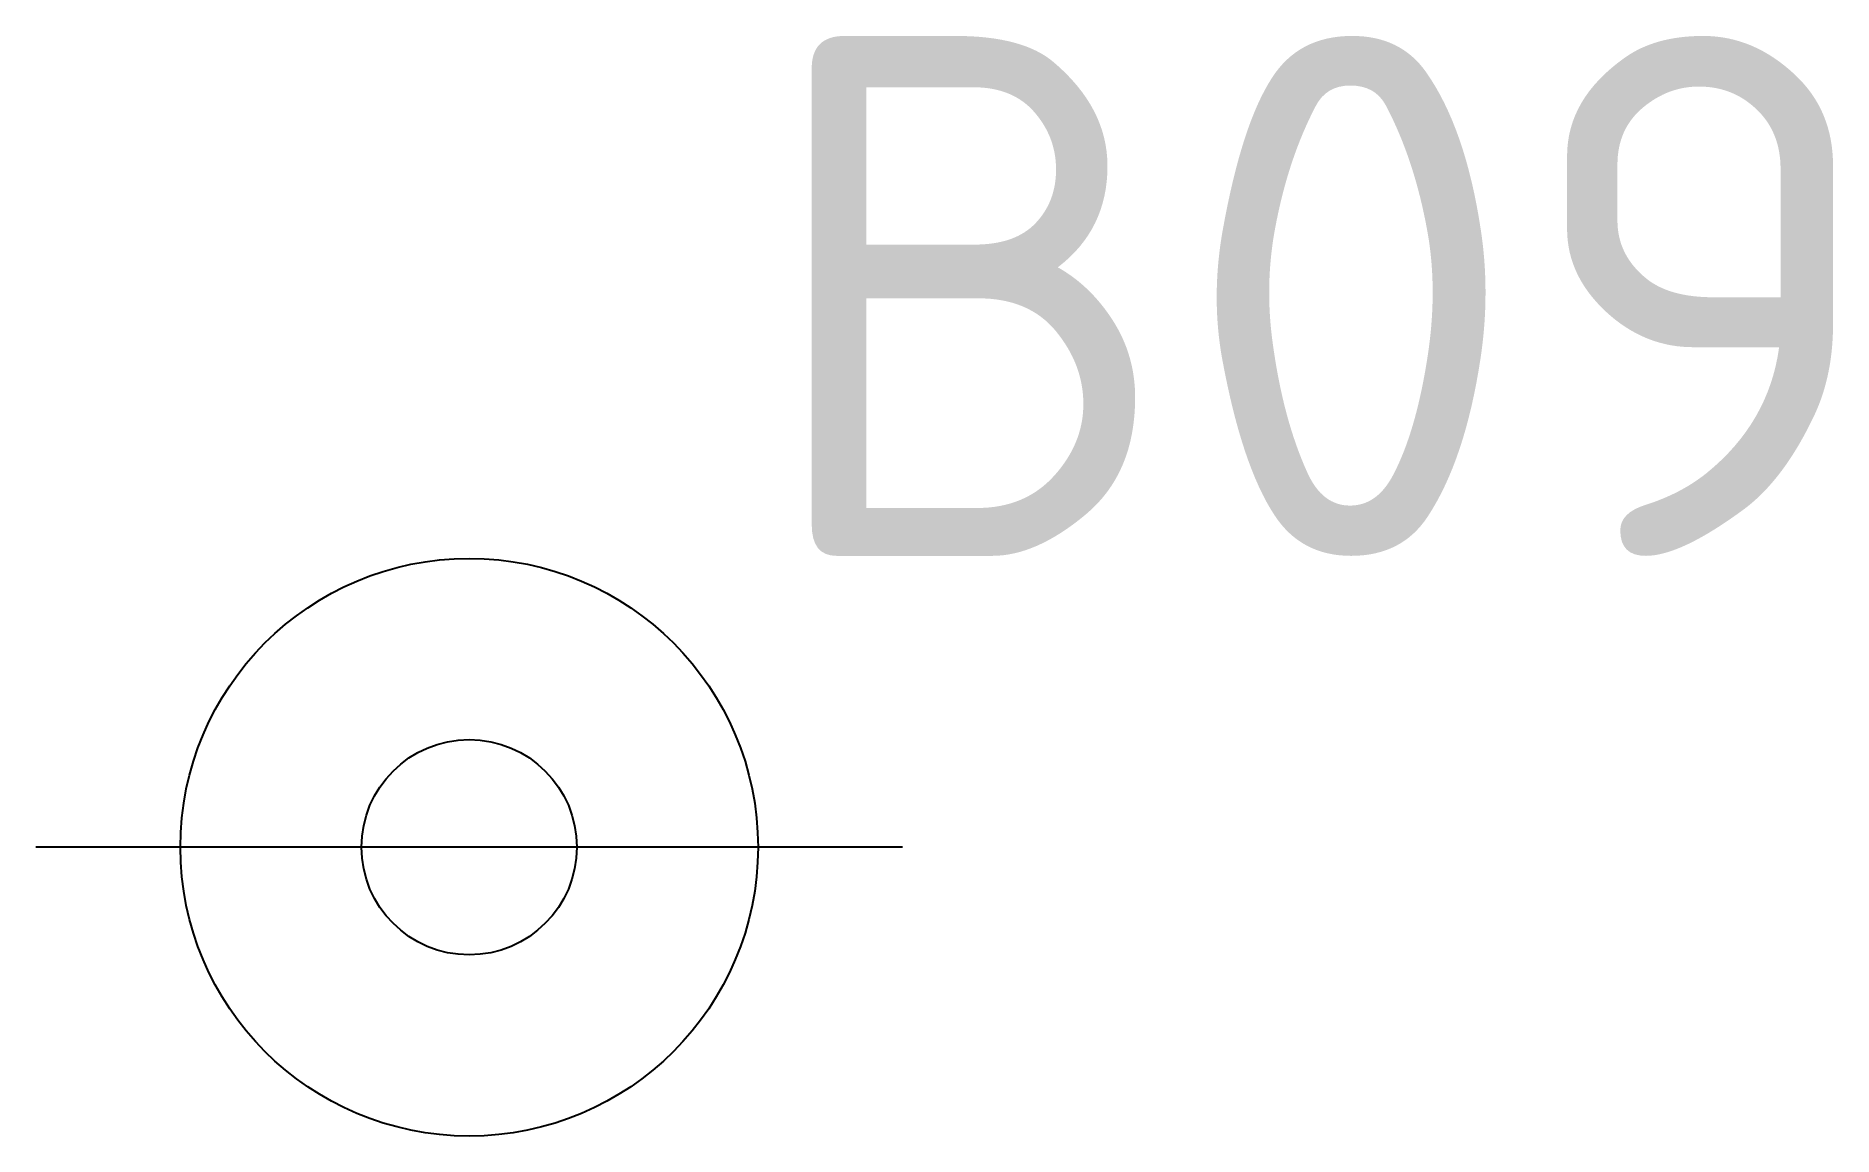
# Model space of a CAD drawing. Header units: metres. Extents: x -1.5 to 4.72, y -1 to 2.81.
import ezdxf

# ---------------------------------------------------------------- set-up
doc = ezdxf.new("R2010")
doc.units = ezdxf.units.M
doc.styles.add('NLCS-T18-A', font='NLCS-ISO.ttf', dxfattribs={"height": 0.0018})

msp = doc.modelspace()

# ---------------------------------------------------------------- linework, layer by layer
msp.add_line((1.5, 0), (-1.5, 0))
for radius in [1, 0.3727]:
    msp.add_circle((0, 0), radius)

# ---------------------------------------------------------------- texts
at = {"color": 7, "linetype": 'Continuous', "lineweight": 0, "style": 'NLCS-T18-A'}
msp.add_text('B09', height=1.8, dxfattribs=at).set_placement((1.0018, 1.0087))

doc.saveas('drawing.dxf')
